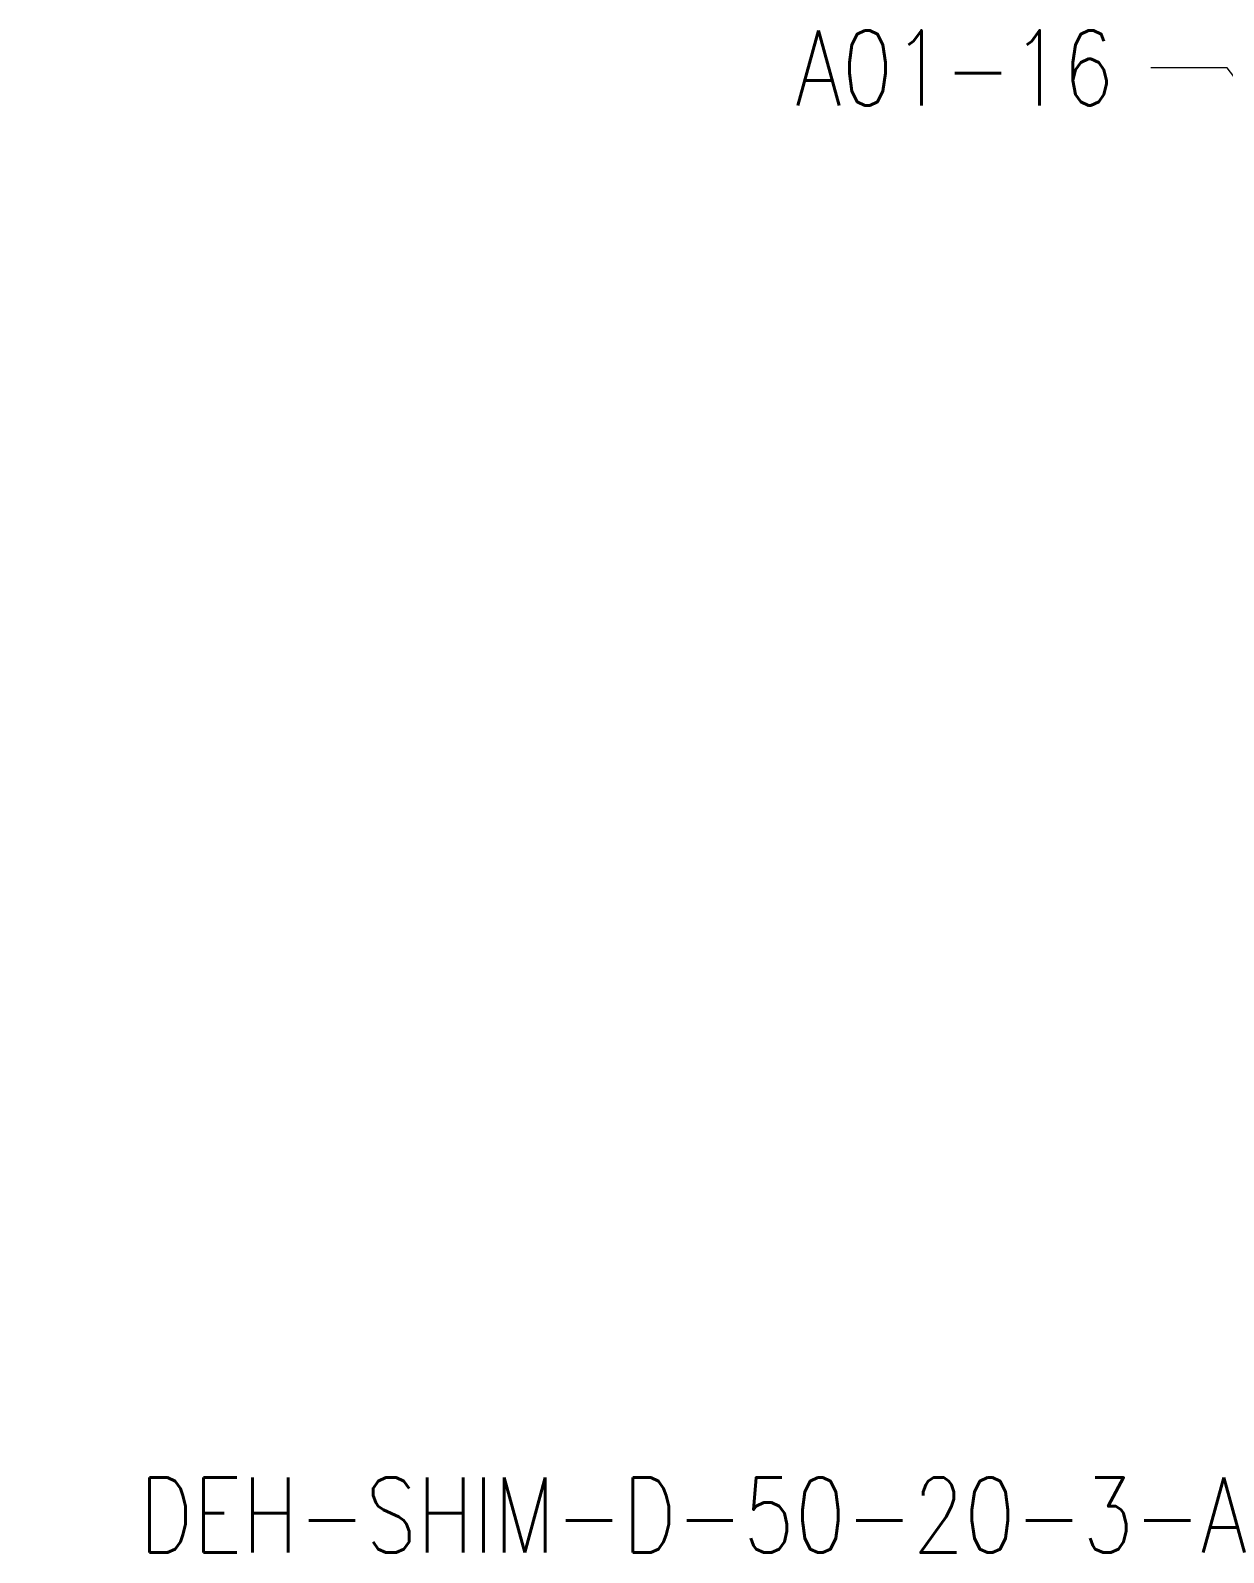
# Model space of a CAD drawing. Header units: millimetres. Extents: x -40286265 to 104648, y -86649 to -49135.
# Drawn here: x 37554.37 to 37593.37, y -65750.35 to -65700.58 of the extents above; entities that cross this region are included whole.
import ezdxf

# ---------------------------------------------------------------- set-up
doc = ezdxf.new("R2010")
doc.units = ezdxf.units.MM
doc.header["$LTSCALE"] = 0.5
doc.layers.add('标注线', color=3, linetype='Continuous', lineweight=18)
doc.styles.add('DIM', font='romans.shx', dxfattribs={"width": 0.8, "bigfont": 'bigfont.shx'})
doc.dimstyles.new('DEH 1-1', dxfattribs={"dimtxt": 3.5, "dimasz": 2.5, "dimexe": 1, "dimexo": 0.625, "dimgap": 1.2, "dimtad": 1, "dimtoh": 1, "dimdsep": 46, "dimtxsty": 'DIM', "dimblk": 'OPEN', "dimcen": 0, "dimclrd": 8, "dimclre": 8, "dimclrt": 2, "dimazin": 2, "dimtfac": 0.5, "dimtmove": 0, "dimatfit": 3, "dimldrblk": 'OPEN', "dimfxl": 0, "dimtolj": 2, "dimlwd": 18, "dimlwe": 18, "dimarcsym": 0})

# ---------------------------------------------------------------- blocks, each defined once
blk = doc.blocks.new('_Open')
at = {"color": 0, "linetype": 'ByBlock', "lineweight": -2}
for p, q in [((-1, 0.167), (0, 0)), ((-1, -0.167), (0, 0)), ((0, 0), (-1, 0))]:
    blk.add_line(p, q, dxfattribs=at)
blk = doc.blocks.new('HTY444')
at = {"layer": '标注线', "color": 2, "char_height": 2.45, "attachment_point": 9, "style": 'DIM'}
for s, insert, width in [('\\A2;A01-16', (-24.894, 24.944), 11.51457), ('\\A2;DEH-SHIM-D-50-20-3-A', (-20.552, -22.382), 5.64559)]:
    blk.add_mtext(s, dxfattribs=dict(at, insert=insert, width=width))
at = {"layer": '标注线', "annotation_type": 0, "has_hookline": 1, "hookline_direction": 1}
for points, text_width in [([(-8.448, 9.387), (-21.194, 26.169), (-23.694, 26.169)], 11.2), ([(-6.245, -8.447), (-16.852, -21.157), (-19.352, -21.157)], 39.76)]:
    blk.add_leader(points, dimstyle='DEH 1-1', override={"dimgap": 1.2, "dimtad": 0}, dxfattribs=dict(at, text_width=text_width))

msp = doc.modelspace()

# ---------------------------------------------------------------- block references
at = {"layer": '标注线'}
msp.add_blockref('HTY444', (37614.683, -65727.969), dxfattribs=at)

doc.saveas('drawing.dxf')
